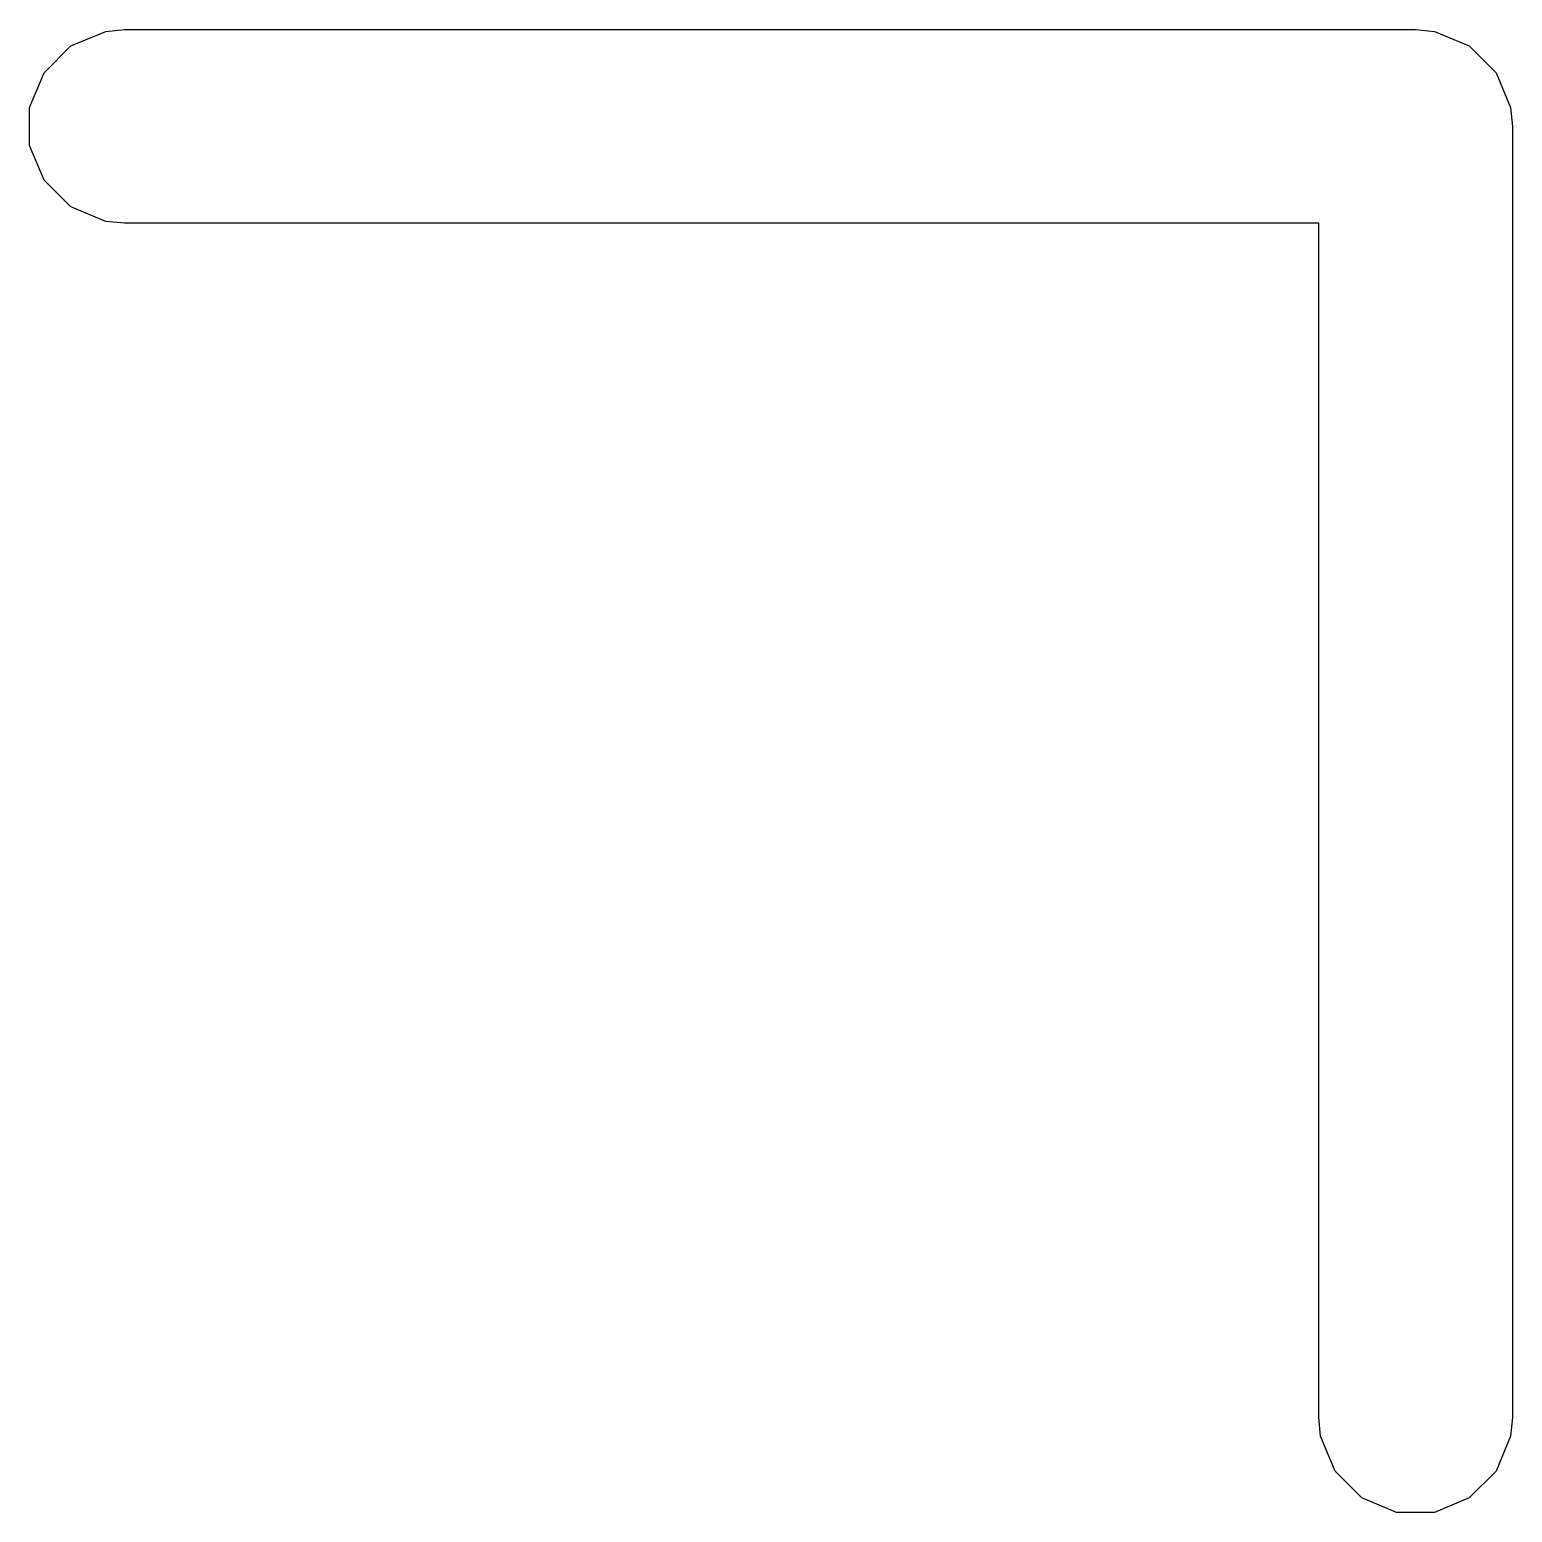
# Model space of a CAD drawing. Extents: x 112 to 210.1, y -77.1 to -34.2.
# Drawn here: x 185.426 to 186.575, y -64.074 to -62.925 of the extents above; entities that cross this region are included whole.
import ezdxf

# ---------------------------------------------------------------- set-up
doc = ezdxf.new("R2010")
doc.units = 0
doc.layers.add('BLACK', color=7, linetype='CONTINUOUS')

msp = doc.modelspace()

# ---------------------------------------------------------------- linework, layer by layer
at = {"layer": 'BLACK', "linetype": 'CONTINUOUS'}
for p, q in [((185.458332, -62.93764), (185.485368, -62.926441)), ((185.485368, -62.926441), (185.5, -62.925)), ((185.5, -62.925), (186.5, -62.925)), ((186.5, -62.925), (186.514632, -62.926441)), ((186.514632, -62.926441), (186.541668, -62.93764)), ((185.43764, -62.958332), (185.458332, -62.93764)), ((186.541668, -62.93764), (186.56236, -62.958332)), ((185.426441, -62.985368), (185.43764, -62.958332)), ((186.56236, -62.958332), (186.573559, -62.985368)), ((185.426441, -63.014632), (185.426441, -62.985368)), ((186.573559, -62.985368), (186.575, -63)), ((186.575, -63), (186.575, -64)), ((185.43764, -63.041668), (185.426441, -63.014632)), ((185.458332, -63.06236), (185.43764, -63.041668)), ((185.485368, -63.073559), (185.458332, -63.06236)), ((185.5, -63.075), (185.485368, -63.073559)), ((186.425, -63.075), (185.5, -63.075)), ((186.425, -64), (186.425, -63.075)), ((186.426441, -64.014632), (186.425, -64)), ((186.575, -64), (186.573559, -64.014632)), ((186.43764, -64.041668), (186.426441, -64.014632)), ((186.573559, -64.014632), (186.56236, -64.041668)), ((186.458332, -64.06236), (186.43764, -64.041668)), ((186.56236, -64.041668), (186.541668, -64.06236)), ((186.485368, -64.073559), (186.458332, -64.06236)), ((186.541668, -64.06236), (186.514632, -64.073559)), ((186.514632, -64.073559), (186.485368, -64.073559))]:
    msp.add_line(p, q, dxfattribs=at)

doc.saveas('drawing.dxf')
